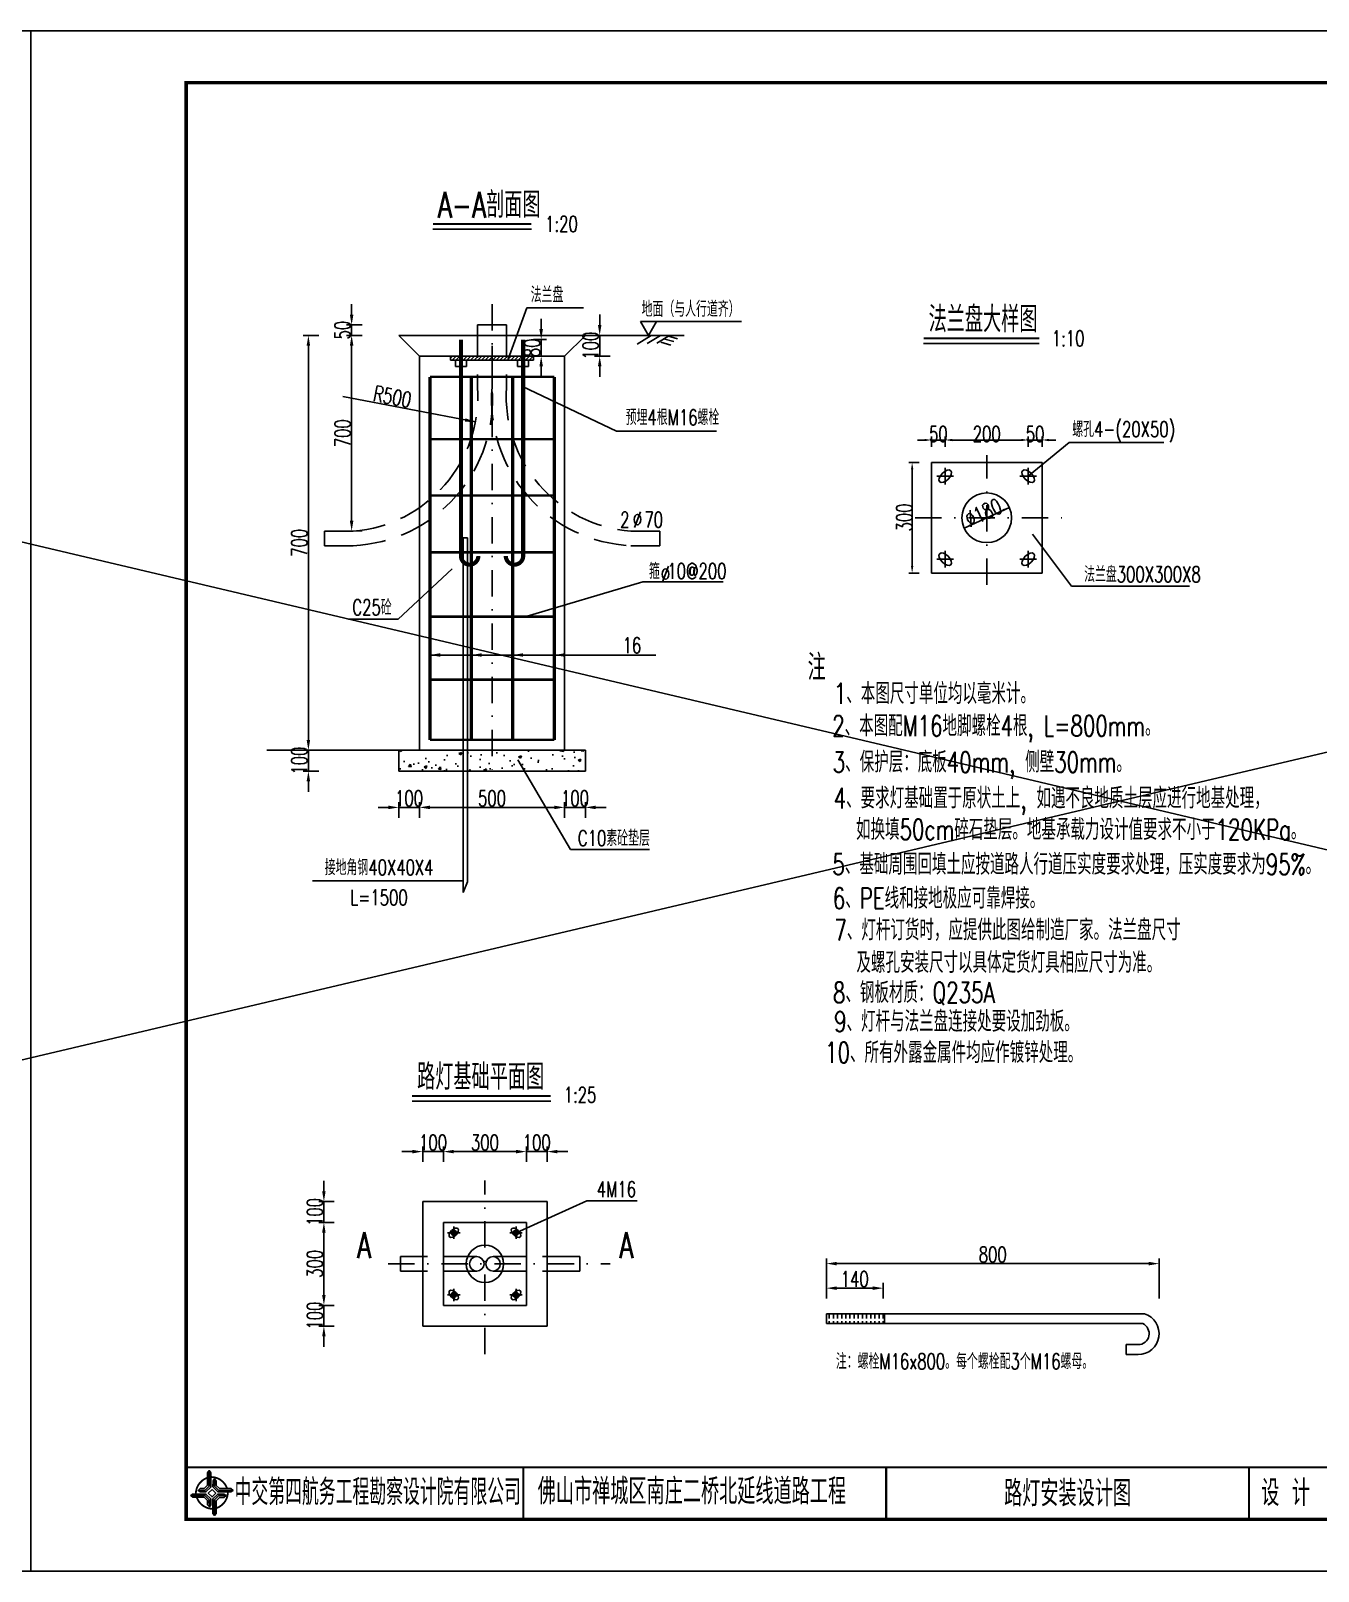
# Model space of a CAD drawing. Header units: millimetres. Extents: x 2 to 5882, y 1831 to 3462.
# Drawn here: x 2942.4 to 3190.7, y 1831 to 2128 of the extents above; entities that cross this region are included whole.
import ezdxf
from ezdxf.enums import TextEntityAlignment as Align

# ---------------------------------------------------------------- set-up
doc = ezdxf.new("R2010")
doc.units = ezdxf.units.MM
for name, pattern in [('CENTER', [50.8, 31.75, -6.35, 6.35, -6.35]), ('DASHDOT', [25.4, 12.7, -6.35, 0, -6.35]), ('DASHED', [19.05, 12.7, -6.35]), ('HIDDEN', [9.525, 6.35, -3.175])]:
    doc.linetypes.add(name, pattern=pattern)
for name, color, linetype in [('1', 4, 'Continuous'), ('2', 2, 'HIDDEN'), ('WZ1', 7, 'Continuous'), ('图框', 7, 'Continuous'), ('尺寸标注', 4, 'Continuous'), ('文字', 7, 'Continuous'), ('标注', 4, 'Continuous'), ('电', 4, 'Continuous')]:
    doc.layers.add(name, color=color, linetype=linetype)
doc.styles.get("Standard").update_dxf_attribs({"font": 'simplex1.shx', "width": 0.7, "bigfont": 'hztxt.shx'})

# ---------------------------------------------------------------- blocks, each defined once
blk = doc.blocks.new('series')
at = {"width": 0.75}
for tag, height, p in [('页码', 4, (-35, -19)), ('图名', 5, (-220, -282)), ('图号', 5, (-20, -282))]:
    blk.add_attdef(tag, text='', height=height, dxfattribs=at).set_placement(p, align=Align.MIDDLE_CENTER)
blk = doc.blocks.new('tb')
at = {"lineweight": -3}
h = blk.add_hatch(color=256, dxfattribs=at)
h.paths.add_polyline_path([(-1.23, -0.13), (-3.78, -0.14), (-4.14, -0.41), (-1.4, -0.44), (-0.56, -1.24), (-0.54, -2.62), (-0.27, -2.2), (-0.26, -1.06)])
h.paths.add_polyline_path([(0.13, -1.08), (0.14, -3.86), (0.41, -4.26), (0.44, -1.24), (1.25, -0.43), (2.66, -0.43), (2.26, -0.16), (1.07, -0.15)])
h.paths.add_polyline_path([(1.08, 0.3), (3.62, 0.3), (4.02, 0.56), (1.25, 0.57), (0.43, 1.39), (0.43, 2.8), (0.16, 2.41), (0.15, 1.24)])
h.paths.add_polyline_path([(-0.28, 1.21), (-0.28, 3.99), (-0.56, 4.39), (-0.57, 1.41), (-1.38, 0.6), (-2.74, 0.56), (-2.33, 0.3), (-1.2, 0.29)])
for p, q in [((-0.56, 4.39), (-0.57, 1.41)), ((-1.38, 0.6), (-2.74, 0.56)), ((-0.57, 1.41), (-1.38, 0.6)), ((0.43, 2.8), (0.43, 1.39)), ((0.43, 1.39), (1.25, 0.57)), ((1.25, 0.57), (4.02, 0.56)), ((-4.14, -0.41), (-1.4, -0.44)), ((-1.4, -0.44), (-0.56, -1.24)), ((-0.56, -1.24), (-0.54, -2.62)), ((0.41, -4.26), (0.44, -1.24)), ((0.44, -1.24), (1.25, -0.43)), ((1.25, -0.43), (2.66, -0.43))]:
    blk.add_line(p, q, dxfattribs=at)
at = {"lineweight": -3, "const_width": 0.35, "flags": 128}
for points in [[(-0.9, 3.02, 0.324167), (-3.16, -0.14)], [(2.88, 0.92, 0.324403), (-0.24, 3.15)], [(0.75, -2.86, 0.325418), (3.02, 0.26)], [(-2.98, -0.76, 0.322976), (0.14, -2.98)]]:
    blk.add_lwpolyline(points, format="xyb", dxfattribs=at)
at = {"lineweight": -3, "flags": 128}
for points in [[(-0.9, 3.99), (-0.9, 1.58), (-1.53, 0.91), (-2.34, 0.91), (-2.74, 0.56), (-2.33, 0.3), (-1.2, 0.29), (-0.28, 1.21), (-0.28, 3.99), (-0.56, 4.39)], [(-0.04, 0.77), (0.68, 0.04), (-0.04, -0.69), (-0.77, 0.05)], [(3.62, 0.92), (1.43, 0.92), (0.77, 1.54), (0.77, 2.38), (0.43, 2.8), (0.16, 2.41), (0.15, 1.24), (1.08, 0.3), (3.62, 0.3), (4.02, 0.56)], [(-3.73, -0.76), (-1.54, -0.76), (-0.89, -1.39), (-0.89, -2.21), (-0.54, -2.62), (-0.27, -2.2), (-0.26, -1.06), (-1.23, -0.13), (-3.78, -0.14), (-4.14, -0.41)], [(0.75, -3.85), (0.75, -1.43), (1.4, -0.78), (2.26, -0.78), (2.66, -0.43), (2.26, -0.16), (1.07, -0.15), (0.13, -1.08), (0.14, -3.86), (0.41, -4.26)]]:
    blk.add_lwpolyline(points, close=True, dxfattribs=at)
blk = doc.blocks.new('DIM')
at = {"layer": '尺寸标注', "ltscale": 0.01}
blk.add_solid([(-1, -0.17), (-1, 0.17), (0, 0)], dxfattribs=at)

msp = doc.modelspace()

# ---------------------------------------------------------------- hatches: boundary and pattern name
h = msp.add_hatch()
h.set_pattern_fill('ANSI31', scale=1.6, angle=360, style=0)
h.set_pattern_definition([(45, (3392.70642, 1445.86777), (-0.141421356, 0.141421356), [])])
h.paths.add_polyline_path([(3023.9641, 1896.2123), (3023.9641, 1896.7123, 0.414213562), (3023.4641, 1896.2123)])
h.paths.add_polyline_path([(3024.4641, 1896.2123, 0.414213562), (3023.9641, 1896.7123), (3023.9641, 1896.2123)])
h.paths.add_polyline_path([(3024.4641, 1896.2123), (3023.9641, 1896.2123), (3023.9641, 1895.7123, 0.414213562)])
h.paths.add_polyline_path([(3023.9641, 1895.7123), (3023.9641, 1896.2123), (3023.4641, 1896.2123, 0.414213562)])
h = msp.add_hatch()
h.set_pattern_fill('ANSI31', scale=1.6, angle=360, style=0)
h.set_pattern_definition([(135, (2667.22178, 1445.86777), (0.141421356, 0.141421356), [])])
h.paths.add_polyline_path([(3035.9641, 1896.7123, -0.414213562), (3036.4641, 1896.2123), (3035.9641, 1896.2123)])
h.paths.add_polyline_path([(3035.9641, 1896.7123), (3035.9641, 1896.2123), (3035.4641, 1896.2123, -0.414213562)])
h.paths.add_polyline_path([(3035.4641, 1896.2123), (3035.9641, 1896.2123), (3035.9641, 1895.7123, -0.414213562)])
h.paths.add_polyline_path([(3035.9641, 1896.2123), (3036.4641, 1896.2123, -0.414213562), (3035.9641, 1895.7123)])
h = msp.add_hatch()
h.set_pattern_fill('ANSI31', scale=1.6, angle=360, style=0)
h.set_pattern_definition([(315, (3392.70642, 2334.55683), (-0.141421356, -0.141421356), [])])
h.paths.add_polyline_path([(3023.9641, 1883.7123, -0.414213562), (3023.4641, 1884.2123), (3023.9641, 1884.2123)])
h.paths.add_polyline_path([(3023.9641, 1883.7123), (3023.9641, 1884.2123), (3024.4641, 1884.2123, -0.414213562)])
h.paths.add_polyline_path([(3024.4641, 1884.2123), (3023.9641, 1884.2123), (3023.9641, 1884.7123, -0.414213562)])
h.paths.add_polyline_path([(3023.9641, 1884.2123), (3023.4641, 1884.2123, -0.414213562), (3023.9641, 1884.7123)])
h = msp.add_hatch()
h.set_pattern_fill('ANSI31', scale=1.6, angle=360, style=0)
h.set_pattern_definition([(225, (2667.22178, 2334.55683), (0.141421356, -0.141421356), [])])
h.paths.add_polyline_path([(3035.9641, 1883.7123, 0.414213562), (3036.4641, 1884.2123), (3035.9641, 1884.2123)])
h.paths.add_polyline_path([(3035.9641, 1883.7123), (3035.9641, 1884.2123), (3035.4641, 1884.2123, 0.414213562)])
h.paths.add_polyline_path([(3035.4641, 1884.2123), (3035.9641, 1884.2123), (3035.9641, 1884.7123, 0.414213562)])
h.paths.add_polyline_path([(3035.9641, 1884.2123), (3036.4641, 1884.2123, 0.414213562), (3035.9641, 1884.7123)])
h = msp.add_hatch()
h.set_pattern_fill('ACAD_ISO02W100', scale=0.16, angle=450, style=0)
h.set_pattern_definition([(90, (3351.5877, 1370.8594), (-0.8, 1e-15), [1.92, -0.48])])
h.paths.add_polyline_path([(3107.03156, 1878.68032), (3107.03156, 1880.60032), (3095.83156, 1880.60032), (3095.83156, 1878.68032)])
at = {"layer": '尺寸标注'}
h = msp.add_hatch(dxfattribs=at)
h.set_pattern_fill('ANSI31', scale=4, angle=360, style=0)
h.set_pattern_definition([(45, (3394.0829, 1447.05853), (-0.3535534, 0.3535534), [])])
h.paths.add_polyline_path([(3028.5406, 2064.43125), (3028.5406, 2065.23125), (3025.3406, 2065.23125), (3025.3406, 2064.43125)])
h.paths.add_polyline_path([(3031.3406, 2064.43125), (3031.3406, 2065.23125), (3028.5406, 2065.23125), (3028.5406, 2064.43125)])
h.paths.add_polyline_path([(3034.1406, 2064.43125), (3034.1406, 2065.23125), (3031.3406, 2065.23125), (3031.3406, 2064.43125)])
h.paths.add_polyline_path([(3037.3406, 2064.43125), (3037.3406, 2065.23125), (3034.1406, 2065.23125), (3034.1406, 2064.43125)])
h.paths.add_polyline_path([(3039.3406, 2064.43125), (3039.3406, 2065.23125), (3037.3406, 2065.23125), (3037.3406, 2064.43125)])
h.paths.add_polyline_path([(3023.3406, 2065.23125), (3023.3406, 2064.43125), (3025.3406, 2064.43125), (3025.3406, 2065.23125)])
h = msp.add_hatch(dxfattribs=at)
h.set_pattern_fill('AR-CONC', scale=0.8, angle=360, style=0)
h.set_pattern_definition([(50, (3394.083, 1431.9484), (5.73808, -0.502017), [0.6, -6.6]), (355, (3394.083, 1431.9484), (-1.11001, 6.017537), [0.48, -5.28]), (100.4514, (3394.561, 1431.9066), (4.628075, 5.515516), [0.50992, -5.609137]), (46.1842, (3394.083, 1433.5484), (8.53793, -1.32415), [0.9, -9.9]), (96.6356, (3394.794, 1433.438), (7.4773, 7.79294), [0.76488, -8.4137]), (351.1842, (3394.083, 1433.548), (7.4773, 7.79295), [0.72, -7.92]), (21, (3394.883, 1433.1484), (4.775256, -3.22095), [0.6, -6.6]), (326, (3394.883, 1433.1484), (1.946523, 5.8012), [0.48, -5.28]), (71.4514, (3395.281, 1432.88), (6.72178, 2.580244), [0.50992, -5.609137]), (37.5, (3394.083, 1431.9484), (0.097279, 2.663151), [0, -5.216, 0, -5.36, 0, -5.3]), (7.5, (3394.083, 1431.9484), (2.104556, 3.155294), [0, -3.056, 0, -5.096, 0, -2.02]), (327.5, (3392.299, 1431.9484), (4.2705795, -0.180439), [0, -2, 0, -6.24, 0, -8.28]), (317.5, (3391.499, 1431.9484), (4.66549, 0.80084), [0, -2.6, 0, -4.144, 0, -5.88])])
h.paths.add_polyline_path([(3013.3406, 1989.23125), (3013.3406, 1985.23125), (3049.3406, 1985.23125), (3049.3406, 1989.23125)])

# ---------------------------------------------------------------- linework, layer by layer
for p, q in [((3019.93113, 2089.72617), (3038.93087, 2089.72617)), ((3114.59145, 2067.65854), (3136.88259, 2067.65854)), ((3015.92122, 1921.59096), (3042.66845, 1921.59096))]:
    msp.add_line(p, q)
at = {"color": 7}
for p, q in [((3063.03992, 2071.87778), (3059.98699, 2071.87778)), ((3061.51346, 2069.23386), (3059.98699, 2071.87778)), ((3061.51346, 2069.23386), (3063.03992, 2071.87778)), ((3079.44293, 2071.87778), (3063.03992, 2071.87778)), ((3049.3406, 2069.23125), (3068.40255, 2069.23125)), ((3013.3406, 1989.23125), (2987.91879, 1989.23125))]:
    msp.add_line(p, q, dxfattribs=at)
at = {"color": 7, "ltscale": 0.01}
msp.add_line((3045.3406, 2045.63125), (3045.3406, 2041.39608), dxfattribs=at)
at = {"color": 7, "linetype": 'CENTER'}
for p, q in [((3118.7654, 2040.46534), (3118.7654, 2043.66534)), ((3134.76539, 2040.46534), (3134.76539, 2043.66534)), ((3117.1654, 2042.06534), (3120.3654, 2042.06534)), ((3133.16539, 2042.06534), (3136.36538, 2042.06534)), ((3117.1654, 2026.06536), (3120.3654, 2026.06536)), ((3118.7654, 2024.46536), (3118.7654, 2027.66535)), ((3133.16539, 2026.06536), (3136.36538, 2026.06536)), ((3134.76539, 2024.46536), (3134.76539, 2027.66535)), ((3022.7641, 1896.2123), (3025.1641, 1896.2123)), ((3023.9641, 1895.0123), (3023.9641, 1897.4123)), ((3034.7641, 1896.2123), (3037.1641, 1896.2123)), ((3035.9641, 1895.0123), (3035.9641, 1897.4123)), ((3022.7641, 1884.2123), (3025.1641, 1884.2123)), ((3023.9641, 1883.0123), (3023.9641, 1885.4123)), ((3034.7641, 1884.2123), (3037.1641, 1884.2123)), ((3035.9641, 1883.0123), (3035.9641, 1885.4123))]:
    msp.add_line(p, q, dxfattribs=at)
for points in [[(2942.36361, 1830.95317), (2942.36361, 2127.95317), (2522.36361, 2127.95317), (2522.36361, 1830.95317)], [(3362.36361, 1830.95317), (3362.36361, 2127.95317), (2942.36361, 2127.95317), (2942.36361, 1830.95317)]]:
    msp.add_lwpolyline(points, close=True)
for points, const_width in [([(3352.36361, 2117.95317), (2972.36361, 2117.95317), (2972.36361, 1840.95317), (3352.36361, 1840.95317), (3352.36361, 2117.95317)], 0.7), ([(3019.92939, 2090.72617), (3038.93087, 2090.72617)], 0.4), ([(3114.5897, 2068.65854), (3136.88259, 2068.65854)], 0.4), ([(3015.91948, 1922.59096), (3042.66845, 1922.59096)], 0.4), ([(2972.36361, 1850.95317), (3352.36361, 1850.95317)], 0.4)]:
    msp.add_lwpolyline(points, dxfattribs=dict(const_width=const_width))
at = {"layer": '1', "color": 7, "linetype": 'DASHED', "ltscale": 0.5}
for p, q in [((3028.5406, 2071.23125), (3028.5406, 2059.23125)), ((3034.1406, 2071.23125), (3034.1406, 2059.23125)), ((3028.3965, 1891.6123), (3017.9641, 1891.6123)), ((3031.53169, 1891.6123), (3041.9641, 1891.6123)), ((3028.3965, 1888.8123), (3017.9641, 1888.8123)), ((3031.53169, 1888.8123), (3041.9641, 1888.8123))]:
    msp.add_line(p, q, dxfattribs=at)
at = {"layer": '1', "color": 7}
for p, q in [((3028.5406, 2071.23125), (3034.1406, 2071.23125)), ((3013.3406, 2069.23125), (3049.3406, 2069.23125)), ((3017.3406, 2065.23125), (3013.3406, 2069.23125)), ((3031.3406, 2067.23125), (3031.3406, 2059.23125)), ((3045.3406, 2065.23125), (3049.3406, 2069.23125)), ((3017.3406, 2065.23125), (3017.3406, 1989.23125)), ((3017.3406, 2065.23125), (3045.3406, 2065.23125)), ((3023.3406, 2065.23125), (3023.3406, 2064.43125)), ((3023.3406, 2064.43125), (3039.3406, 2064.43125)), ((3024.31626, 2064.39953), (3024.31626, 2063.23125)), ((3026.40986, 2064.39953), (3026.40986, 2063.23125)), ((3036.27133, 2064.39953), (3036.27133, 2063.23125)), ((3038.36493, 2064.39953), (3038.36493, 2063.23125)), ((3045.3406, 2065.23125), (3045.3406, 1989.23125)), ((3024.31626, 2063.23125), (3026.40986, 2063.23125)), ((3038.36493, 2063.23125), (3036.27133, 2063.23125)), ((3116.09874, 2044.732), (3116.09874, 2023.39869)), ((3116.09874, 2044.732), (3137.43205, 2044.732)), ((3137.43205, 2044.732), (3137.43205, 2023.39869)), ((2998.99763, 2031.48067), (2998.99763, 2028.68067)), ((3004.5406, 2031.48067), (2998.99763, 2031.48067)), ((3058.1406, 2031.48067), (3063.68356, 2031.48067)), ((3063.68356, 2031.48067), (3063.68356, 2028.68067)), ((3004.5406, 2028.68067), (2998.99763, 2028.68067)), ((3025.80018, 2030.21354), (3025.80018, 1961.81421)), ((3025.80018, 2030.21354), (3026.58803, 2030.21354)), ((3026.58803, 2030.21354), (3026.58803, 1963.8412)), ((3058.1406, 2028.68067), (3063.68356, 2028.68067)), ((3116.09874, 2023.39869), (3137.43205, 2023.39869)), ((3013.3406, 1989.23125), (3049.3406, 1989.23125)), ((3013.3406, 1985.23125), (3049.3406, 1985.23125)), ((3025.80018, 1961.81421), (3026.58803, 1963.8412)), ((3017.9641, 1902.2123), (3017.9641, 1878.2123)), ((3017.9641, 1902.2123), (3041.9641, 1902.2123)), ((3041.9641, 1902.2123), (3041.9641, 1878.2123)), ((3021.9641, 1898.2123), (3021.9641, 1882.2123)), ((3021.9641, 1898.2123), (3037.9641, 1898.2123)), ((3037.9641, 1898.2123), (3037.9641, 1882.2123)), ((3013.67841, 1891.6123), (3013.67841, 1888.8123)), ((3048.24979, 1891.6123), (3048.24979, 1888.8123)), ((3021.9641, 1882.2123), (3037.9641, 1882.2123)), ((3095.83156, 1880.60032), (3157.19183, 1880.60032)), ((3095.83156, 1880.60032), (3095.83156, 1878.68032)), ((3107.03156, 1880.60032), (3107.03156, 1878.68032)), ((3017.9641, 1878.2123), (3041.9641, 1878.2123)), ((3095.83156, 1878.68032), (3156.84742, 1878.68032)), ((3095.83156, 1878.68032), (3156.84742, 1878.68032)), ((3155.97778, 1874.63355), (3153.65987, 1874.66296)), ((3153.65987, 1874.66296), (3153.65987, 1872.74296)), ((3155.97778, 1872.71355), (3153.65987, 1872.74296))]:
    msp.add_line(p, q, dxfattribs=at)
at = {"layer": '1', "color": 7, "linetype": 'ByBlock'}
for p, q in [((3013.3406, 1989.23125), (3013.3406, 1985.23125)), ((3049.3406, 1989.23125), (3049.3406, 1985.23125))]:
    msp.add_line(p, q, dxfattribs=at)
at = {"layer": '1', "color": 7, "linetype": 'Continuous', "ltscale": 0.5}
for p, q in [((3017.9641, 1891.6123), (3013.67841, 1891.6123)), ((3041.9641, 1891.6123), (3048.24979, 1891.6123)), ((3017.9641, 1888.8123), (3013.67841, 1888.8123)), ((3041.9641, 1888.8123), (3048.24979, 1888.8123))]:
    msp.add_line(p, q, dxfattribs=at)
at = {"layer": '1', "color": 1}
for points, const_width in [([(3025.3406, 2068.43125), (3025.3406, 2026.57732)], 0.8), ([(3037.3406, 2068.43125), (3037.3406, 2026.57732)], 0.8), ([(3019.3406, 2061.23125), (3019.3406, 1991.23125)], 0.64), ([(3019.3406, 2061.23125), (3043.3406, 2061.23125)], 0.48), ([(3027.3406, 2061.23125), (3027.3406, 1991.23125)], 0.64), ([(3035.3406, 2061.23125), (3035.3406, 1991.23125)], 0.64), ([(3043.3406, 2061.23125), (3043.3406, 1991.23125)], 0.64), ([(3019.3406, 2049.20967), (3043.3406, 2049.20967)], 0.48), ([(3019.3406, 2038.35911), (3043.3406, 2038.35911)], 0.48), ([(3019.3406, 2027.4072), (3043.3406, 2027.4072)], 0.48), ([(3019.3406, 2015.00641), (3043.3406, 2015.00641)], 0.48), ([(3019.3406, 2002.85502), (3043.3406, 2002.85502)], 0.48), ([(3019.3406, 1991.23125), (3043.3406, 1991.23125)], 0.48)]:
    msp.add_lwpolyline(points, dxfattribs=dict(at, const_width=const_width))
at = {"layer": '1', "color": 1, "const_width": 0.8}
for points in [[(3025.3406, 2026.83924, 1.039796914), (3028.69548, 2026.70828, 1.039796914)], [(3037.3406, 2026.83924, -1.039796914), (3033.98571, 2026.70828, -1.039796914)]]:
    msp.add_lwpolyline(points, format="xyb", dxfattribs=at)
at = {"layer": '1', "color": 7}
for centre, radius in [((3126.76539, 2034.06535), 4.8), ((3023.9641, 1896.2123), 0.5), ((3035.9641, 1896.2123), 0.5), ((3029.9641, 1890.2123), 3.6), ((3028.3965, 1890.2123), 1.4), ((3031.53169, 1890.2123), 1.4), ((3023.9641, 1884.2123), 0.5), ((3035.9641, 1884.2123), 0.5)]:
    msp.add_circle(centre, radius, dxfattribs=at)
at = {"layer": '1', "color": 7, "linetype": 'DASHED', "ltscale": 0.5}
for centre, radius, start, end in [((3003.21782, 2056.87127), 28.22162, 272.6864892, 4.7968569), ((3002.53725, 2057.46671), 26.06315, 274.408395, 3.8820483), ((3059.46337, 2056.87127), 28.22162, 175.2031431, 267.3135108), ((3060.14394, 2057.46671), 26.06315, 176.1179517, 265.591605)]:
    msp.add_arc(centre, radius, start, end, dxfattribs=at)
at = {"layer": '1', "color": 7}
for radius, end in [(4.03683, 72.4977823), (2.11683, 65.7434612)]:
    msp.add_arc((3155.97778, 1876.75037), radius, 270, end, dxfattribs=at)
for centre, major_axis in [((3118.7654, 2042.06534), (1.0748, 1.0748)), ((3134.76539, 2026.06536), (-1.0748, -1.0748)), ((3023.9641, 1896.2123), (0.8061, 0.8061)), ((3035.9641, 1884.2123), (-0.8061, -0.8061))]:
    msp.add_ellipse(centre, major_axis=major_axis, ratio=0.526315789, dxfattribs=at)
at = {"layer": '1', "color": 7, "extrusion": (0, 0, -1)}
for centre, major_axis in [((3134.76539, 2042.06534), (-1.0748, 1.0748)), ((3118.7654, 2026.06536), (1.0748, -1.0748)), ((3035.9641, 1896.2123), (-0.8061, 0.8061)), ((3023.9641, 1884.2123), (0.8061, -0.8061))]:
    msp.add_ellipse(centre, major_axis=major_axis, ratio=0.526315789, dxfattribs=at)
at = {"layer": '2', "linetype": 'DASHDOT', "ltscale": 0.4}
for p, q in [((3031.3406, 2075.23125), (3031.3406, 1985.46248)), ((3126.76539, 2021.13487), (3126.76539, 2046.11497)), ((3112.99007, 2034.06535), (3142.87249, 2034.06535)), ((3029.9641, 1872.81656), (3029.9641, 1906.28676)), ((3011.3011, 1890.2123), (3054.12477, 1890.2123))]:
    msp.add_line(p, q, dxfattribs=at)
at = {"layer": 'DEFPOINTS', "color": 7, "linetype": 'ByBlock'}
for p in [(3028.29459, 2053.4859), (3017.3406, 1985.93757), (3045.3406, 1985.93757), (3095.83156, 1880.60032)]:
    msp.add_point(p, dxfattribs=at)
at = {"layer": '图框', "const_width": 0.4}
for points in [[(3037.36361, 1850.95317), (3037.36361, 1840.95317)], [(3107.36361, 1840.95317), (3107.36361, 1850.95317)], [(3177.36361, 1840.95317), (3177.36361, 1850.95317)]]:
    msp.add_lwpolyline(points, dxfattribs=at)
at = {"layer": '尺寸标注', "color": 7}
for p, q in [((3062.03889, 2069.23125), (3059.31599, 2067.55894)), ((3063.84471, 2069.23125), (3061.27327, 2067.65196)), ((3065.56066, 2069.23329), (3063.13736, 2067.74498)), ((3063.88299, 2067.93102), (3065.84028, 2067.3729)), ((3064.44221, 2068.58216), (3066.3995, 2068.02404)), ((3065.18785, 2069.14027), (3067.14513, 2068.58216))]:
    msp.add_line(p, q, dxfattribs=at)
at = {"layer": '尺寸标注', "color": 2}
msp.add_line((3138.76538, 2049.05342), (3140.09871, 2049.05342), dxfattribs=at)
at = {"layer": '尺寸标注', "color": 7, "lineweight": 0, "ltscale": 0.01}
for p, q in [((3006.25393, 2031.48067), (3003.25393, 2031.48067)), ((2995.91077, 1991.23125), (2995.91077, 1993.23125))]:
    msp.add_line(p, q, dxfattribs=at)
at = {"layer": '文字'}
for points in [[(3004.26593, 1894.65969, 0, 0.7, 0), (3004.26593, 1892.65969, 0, 0, 0), (3004.26593, 1890.15969, 0, 0, 0), (3009.06275, 1890.15969, 0, 0, 0)], [(3060.46415, 1894.65969, 0, 0.7, 0), (3060.46415, 1892.65969, 0, 0, 0), (3060.46415, 1890.15969, 0, 0, 0), (3055.66733, 1890.15969, 0, 0, 0)]]:
    msp.add_lwpolyline(points, format="xyseb", dxfattribs=at)
at = {"layer": '标注'}
for p, q in [((2522.36361, 2127.95317), (3782.36361, 1830.95317)), ((3782.36361, 2127.95317), (2522.36361, 1830.95317)), ((3004.25393, 2073.23125), (3004.25393, 2075.23125)), ((3034.44837, 2064.61081), (3038.05134, 2074.56848)), ((3038.05134, 2074.56848), (3048.97198, 2074.56848)), ((3052.10425, 2071.23125), (3052.10425, 2073.23125)), ((3006.25393, 2071.23125), (3003.25393, 2071.23125)), ((3004.25393, 2069.23125), (3004.25393, 2071.23125)), ((3040.81815, 2070.43125), (3040.81815, 2072.43125)), ((2997.91077, 2069.23125), (2994.91077, 2069.23125)), ((2995.91077, 1991.23125), (2995.91077, 2067.23125)), ((3006.25393, 2069.23125), (3003.25393, 2069.23125)), ((3006.25393, 2069.23125), (3003.25393, 2069.23125)), ((3004.25393, 2067.23125), (3004.25393, 2033.48067)), ((3004.25393, 2067.23125), (3004.25393, 2065.23125)), ((3039.3406, 2068.43125), (3041.81815, 2068.43125)), ((3040.81815, 2068.43125), (3040.81815, 2065.23125)), ((3051.3406, 2069.23125), (3053.10425, 2069.23125)), ((3052.10425, 2065.23125), (3052.10425, 2069.23125)), ((3039.3406, 2065.23125), (3039.3406, 2064.43125)), ((3039.86249, 2065.23125), (3041.81815, 2065.23125)), ((3051.10425, 2065.23125), (3054.10425, 2065.23125)), ((3040.81815, 2063.23125), (3040.81815, 2061.23125)), ((3052.10425, 2063.23125), (3052.10425, 2061.23125)), ((3037.23376, 2059.38134), (3055.32824, 2050.73355)), ((3002.53725, 2057.46671), (3028.12877, 2052.53094)), ((3055.32824, 2050.73355), (3074.60498, 2050.73355)), ((3116.09874, 2047.72009), (3116.09874, 2049.72008)), ((3118.7654, 2047.72009), (3118.7654, 2049.72008)), ((3118.7654, 2047.72009), (3118.7654, 2049.72008)), ((3134.76539, 2047.72009), (3134.76539, 2049.72008)), ((3134.76539, 2047.72009), (3134.76539, 2049.72008)), ((3137.43205, 2047.72009), (3137.43205, 2049.72008)), ((3114.76541, 2049.05342), (3113.43207, 2049.05342)), ((3116.09874, 2049.05342), (3118.7654, 2049.05342)), ((3120.09873, 2049.05342), (3133.43205, 2049.05342)), ((3120.09873, 2049.05342), (3121.43207, 2049.05342)), ((3133.43205, 2049.05342), (3132.09872, 2049.05342)), ((3134.76539, 2049.05342), (3137.43205, 2049.05342)), ((3134.76539, 2042.06534), (3142.69287, 2048.56641)), ((3142.69287, 2048.56641), (3160.92928, 2048.56641)), ((3113.70969, 2044.732), (3111.7097, 2044.732)), ((3112.37636, 2024.73202), (3112.37636, 2043.39867)), ((3122.40623, 2032.05596), (3131.12456, 2036.07474)), ((3135.57101, 2030.91871), (3143.13011, 2020.85879)), ((3023.66505, 2024.19517), (3013.21612, 2014.52999)), ((3113.70969, 2023.39869), (3111.7097, 2023.39869)), ((3037.46137, 2014.9145), (3060.39804, 2021.70802)), ((3060.39804, 2021.70802), (3075.94731, 2021.70802)), ((3143.13011, 2020.85879), (3165.85597, 2020.85879)), ((3013.21612, 2014.52999), (3003.63733, 2014.52999)), ((3019.3406, 2007.60084), (3062.96416, 2007.60084)), ((2997.91077, 1989.23125), (2994.91077, 1989.23125)), ((2997.91077, 1989.23125), (2994.91077, 1989.23125)), ((2995.91077, 1989.23125), (2995.91077, 1985.23125)), ((3036.30682, 1987.37324), (3046.47204, 1970.08559)), ((2997.91077, 1985.23125), (2994.91077, 1985.23125)), ((2995.91077, 1983.23125), (2995.91077, 1981.23125)), ((3011.3406, 1978.21875), (3009.3406, 1978.21875)), ((3013.3406, 1979.21875), (3013.3406, 1976.21875)), ((3013.3406, 1978.21875), (3017.3406, 1978.21875)), ((3017.3406, 1979.21875), (3017.3406, 1976.21875)), ((3017.3406, 1979.21875), (3017.3406, 1976.21875)), ((3019.3406, 1978.21875), (3043.3406, 1978.21875)), ((3019.3406, 1978.21875), (3021.3406, 1978.21875)), ((3045.3406, 1979.21875), (3045.3406, 1976.21875)), ((3045.3406, 1979.21875), (3045.3406, 1976.21875)), ((3045.3406, 1978.21875), (3049.3406, 1978.21875)), ((3049.3406, 1979.21875), (3049.3406, 1976.21875)), ((3051.3406, 1978.21875), (3053.3406, 1978.21875)), ((3046.47204, 1970.08559), (3061.72283, 1970.08559)), ((3025.89908, 1964.04465), (2996.69201, 1964.04465)), ((3017.9641, 1909.85189), (3017.9641, 1912.85189)), ((3021.9641, 1909.85189), (3021.9641, 1912.85189)), ((3021.9641, 1909.85189), (3021.9641, 1912.85189)), ((3037.9641, 1909.85189), (3037.9641, 1912.85189)), ((3037.9641, 1909.85189), (3037.9641, 1912.85189)), ((3041.9641, 1909.85189), (3041.9641, 1912.85189)), ((3015.9641, 1911.85189), (3013.9641, 1911.85189)), ((3021.9641, 1911.85189), (3017.9641, 1911.85189)), ((3035.9641, 1911.85189), (3023.9641, 1911.85189)), ((3023.9641, 1911.85189), (3025.9641, 1911.85189)), ((3035.9641, 1911.85189), (3033.9641, 1911.85189)), ((3041.9641, 1911.85189), (3037.9641, 1911.85189)), ((3043.9641, 1911.85189), (3045.9641, 1911.85189)), ((2998.9008, 1904.2123), (2998.9008, 1906.2123)), ((3000.9008, 1902.2123), (2997.9008, 1902.2123)), ((2998.9008, 1902.2123), (2998.9008, 1898.2123)), ((3035.9641, 1896.2123), (3049.59722, 1902.33668)), ((3049.59722, 1902.33668), (3059.35946, 1902.33668)), ((3000.9008, 1898.2123), (2997.9008, 1898.2123)), ((3000.9008, 1898.2123), (2997.9008, 1898.2123)), ((2998.9008, 1896.2123), (2998.9008, 1884.2123)), ((2998.9008, 1896.2123), (2998.9008, 1894.2123)), ((3095.83156, 1883.52163), (3095.83156, 1891.25583)), ((3097.83156, 1890.25583), (3158.01461, 1890.25583)), ((3160.01461, 1883.52163), (3160.01461, 1891.25583)), ((2998.9008, 1884.2123), (2998.9008, 1886.2123)), ((3095.83156, 1883.52163), (3095.83156, 1886.52163)), ((3106.7877, 1883.52163), (3106.7877, 1886.52163)), ((3097.83156, 1885.52163), (3104.7877, 1885.52163)), ((3000.9008, 1882.2123), (2997.9008, 1882.2123)), ((3000.9008, 1882.2123), (2997.9008, 1882.2123)), ((2998.9008, 1882.2123), (2998.9008, 1878.2123)), ((3000.9008, 1878.2123), (2997.9008, 1878.2123)), ((2998.9008, 1876.2123), (2998.9008, 1874.2123))]:
    msp.add_line(p, q, dxfattribs=at)

# ---------------------------------------------------------------- block references
ref = msp.add_blockref('series', (3362.36361, 2127.95317))
ref.add_attrib('页码', '第  3  页    共  4  页', dxfattribs={"height": 4, "width": 0.7}).set_placement((3327.36361, 2108.95317), align=Align.MIDDLE_CENTER)
ref.add_attrib('图名', '路灯安装设计图', dxfattribs={"height": 5, "width": 0.7}).set_placement((3142.36361, 1845.95317), align=Align.MIDDLE_CENTER)
ref.add_attrib('图号', 'S7-7', dxfattribs={"height": 5, "width": 0.7}).set_placement((3342.36361, 1845.95317), align=Align.MIDDLE_CENTER)
at = {"lineweight": -3}
msp.add_blockref('tb', (2977.35934, 1845.95851), dxfattribs=at)
at = {"layer": '尺寸标注', "color": 7, "lineweight": 0, "ltscale": 0.01}
for p, xscale, yscale, zscale, rotation in [((3028.12877, 2052.53094), 1.999999999999809, 2, 2, 349.0835521338688), ((3131.12456, 2036.07474), 1.333331999999894, 1.333331999999928, 1.333332, 24.74769048416223), ((3004.25393, 2031.48067), 2, 2, 2, 270), ((3122.40623, 2032.05596), 1.333331999999894, 1.333331999999928, 1.333332, 204.7476904841623), ((3019.3406, 2007.60084), 2, 2, 2, 180), ((3027.3406, 2007.60084), 2, 2, 2, 180), ((3035.3406, 2007.60084), 2, 2, 2, 180), ((3043.3406, 2007.60084), 2, 2, 2, 180)]:
    msp.add_blockref('DIM', p, dxfattribs=dict(at, xscale=xscale, yscale=yscale, zscale=zscale, rotation=rotation))
at = {"layer": '标注'}
for p, xscale, yscale, zscale, rotation in [((3004.25393, 2071.23125), 2, 2, 2, 270), ((3040.81815, 2068.43125), 2, 2, 2, 270), ((3052.10425, 2069.23125), 2, 2, 2, 270), ((2995.91077, 2069.23125), 2, 2, 2, 90), ((3004.25393, 2069.23125), 2, 2, 2, 90), ((3004.25393, 2069.23125), 2, 2, 2, 90), ((3040.81815, 2065.23125), 2, 2, 2, 90), ((3052.10425, 2065.23125), 2, 2, 2, 90), ((3118.7654, 2049.05342), 1.333331999999928, 1.333331999999928, 1.333332, 180), ((3118.7654, 2049.05342), 1.333331999999928, 1.333331999999928, 1.333332, 180), ((3137.43205, 2049.05342), 1.333331999999928, 1.333331999999928, 1.333332, 180), ((3112.37636, 2044.732), 1.333331999999928, 1.333331999999928, 1.333332, 90), ((3112.37636, 2023.39869), 1.333331999999928, 1.333331999999928, 1.333332, 270), ((2995.91077, 1989.23125), 2, 2, 2, 270), ((2995.91077, 1989.23125), 2, 2, 2, 270), ((2995.91077, 1985.23125), 2, 2, 2, 90), ((3017.3406, 1978.21875), 2, 2, 2, 180), ((3017.3406, 1978.21875), 2, 2, 2, 180), ((3049.3406, 1978.21875), 2, 2, 2, 180), ((3021.9641, 1911.85189), 2, 2, 2, 180), ((3021.9641, 1911.85189), 2, 2, 2, 180), ((3041.9641, 1911.85189), 2, 2, 2, 180), ((2998.9008, 1902.2123), 2, 2, 2, 270), ((2998.9008, 1898.2123), 2, 2, 2, 90), ((2998.9008, 1898.2123), 2, 2, 2, 90), ((3095.83156, 1890.25583), 2, 2, 2, 180), ((2998.9008, 1882.2123), 2, 2, 2, 270), ((2998.9008, 1882.2123), 2, 2, 2, 270), ((3095.83156, 1885.52163), 2, 2, 2, 180), ((2998.9008, 1878.2123), 2, 2, 2, 90)]:
    msp.add_blockref('DIM', p, dxfattribs=dict(at, xscale=xscale, yscale=yscale, zscale=zscale, rotation=rotation))
for p, xscale, yscale, zscale in [((3116.09874, 2049.05342), 1.333331999999928, 1.333331999999928, 1.333332), ((3134.76539, 2049.05342), 1.333331999999928, 1.333331999999928, 1.333332), ((3134.76539, 2049.05342), 1.333331999999928, 1.333331999999928, 1.333332), ((3013.3406, 1978.21875), 2, 2, 2), ((3045.3406, 1978.21875), 2, 2, 2), ((3045.3406, 1978.21875), 2, 2, 2), ((3017.9641, 1911.85189), 2, 2, 2), ((3037.9641, 1911.85189), 2, 2, 2), ((3037.9641, 1911.85189), 2, 2, 2), ((3160.01461, 1890.25583), 2, 2, 2), ((3106.7877, 1885.52163), 2, 2, 2)]:
    msp.add_blockref('DIM', p, dxfattribs=dict(at, xscale=xscale, yscale=yscale, zscale=zscale))

# ---------------------------------------------------------------- texts
at = {"layer": 'WZ1', "color": 7, "width": 0.7}
for s, p in [('法兰盘', (3038.79055, 2075.56564)), ('地面（与人行道齐）', (3060.19097, 2072.79744)), ('预埋4根M16螺栓', (3057.11956, 2051.91531)), ('螺孔4-(20X50)', (3143.26529, 2049.63994)), ('2  70', (3056.04888, 2032.18617)), ('%%C', (3058.48122, 2032.20472)), ('箍 10@200', (3061.60018, 2022.28139)), ('%%C', (3063.90543, 2021.70802)), ('法兰盘300X300X8', (3145.54586, 2021.65707)), ('C25砼', (3004.39069, 2015.29326)), ('C10素砼垫层', (3047.89851, 1970.78093)), ('接地角钢40X40X4', (2999.06404, 1965.13886)), ('L=1500', (3004.01503, 1959.33861)), ('1:25', (3045.16847, 1921.29938)), ('4M16', (3051.54795, 1903.09815)), ('注：螺栓M16x800。每个螺栓配3个M16螺母。', (3097.66201, 1869.92136))]:
    msp.add_text(s, height=3, dxfattribs=at).set_placement(p)
at = {"layer": '图框'}
for s, width, p in [('中交第四航务工程勘察设计院有限公司', 0.65, (3009.29445, 1846.20161)), ('佛山市禅城区南庄二桥北延线道路工程', 0.7, (3069.89249, 1846.3398)), ('设 计', 0.7, (3184.40828, 1846.04775))]:
    msp.add_text(s, height=5, dxfattribs=dict(at, width=width)).set_placement(p, align=Align.MIDDLE_CENTER)
at = {"layer": '尺寸标注', "color": 0, "width": 0.7}
msp.add_text('                     16', height=3, dxfattribs=at).set_placement((3023.65126, 2007.96511))
at = {"layer": '文字', "width": 0.7}
for s, height, p in [('A-A剖面图', 5, (3020.89078, 2091.90123)), ('法兰盘大样图', 5, (3115.55109, 2069.8336)), ('注', 5, (3092.21147, 2002.73242)), ('1、本图尺寸单位均以毫米计。', 4, (3097.27336, 1998.17303)), ('2、本图配M16地脚螺栓4根, L=800mm。', 4, (3096.95271, 1991.94934)), ('3、保护层：底板40mm, 侧壁30mm。', 4, (3097.05398, 1984.9567)), ('4、要求灯基础置于原状土上, 如遇不良地质土层应进行地基处理，', 4, (3097.23418, 1978.00855)), ('如换填50cm碎石垫层。地基承载力设计值要求不小于120KPa。', 4, (3101.54835, 1971.94886)), ('5、基础周围回填土应按道路人行道压实度要求处理，压实度要求为95%%%。', 4, (3096.99603, 1965.2433)), ('6、PE线和接地极应可靠焊接。', 4, (3097.06656, 1958.69431)), ('7、灯杆订货时，应提供此图给制造厂家。法兰盘尺寸', 4, (3097.37708, 1952.58354)), ('及螺孔安装尺寸以具体定货灯具相应尺寸为准。', 4, (3101.63155, 1946.30702)), ('8、钢板材质：Q235A', 4, (3097.10399, 1940.52196)), ('9、灯杆与法兰盘连接处要设加劲板。', 4, (3097.31692, 1934.95575)), ('10、所有外露金属件均应作镀锌处理。', 4, (3095.58957, 1928.95448)), ('路灯基础平面图', 5, (3016.88087, 1923.76602))]:
    msp.add_text(s, height=height, dxfattribs=at).set_placement(p)
for p in [(3006.64583, 1893.82428), (3057.23811, 1893.81462)]:
    msp.add_text('A', height=5, dxfattribs=at).set_placement(p, align=Align.MIDDLE_CENTER)
at = {"layer": '标注', "char_height": 3, "attachment_point": 5, "rotation": 90}
for s, insert in [('\\A1;50', (3002.50393, 2070.23125)), ('\\A1;80', (3039.06815, 2066.83125)), ('\\A1;100', (3050.35425, 2067.23125)), ('\\A1;700', (3002.50393, 2050.35596)), ('300', (3110.87193, 2034.11834)), ('\\A1;700', (2994.16077, 2029.23125)), ('\\A1;100', (2994.16077, 1987.23125)), ('\\A1;100', (2997.1508, 1900.2123)), ('\\A1;300', (2997.1508, 1890.2123)), ('\\A1;100', (2997.1508, 1880.2123))]:
    msp.add_mtext(s, dxfattribs=dict(at, insert=insert))
at = {"layer": '标注', "char_height": 3, "attachment_point": 5}
for s, insert, width, rotation in [('\\A1;R500', (3012.12975, 2057.39888), 3, 349.0835521), ('∅180', (3126.1068, 2035.04641), 1.999998, 24.7476905)]:
    msp.add_mtext(s, dxfattribs=dict(at, insert=insert, width=width, rotation=rotation))
for s, insert in [('\\A1;50', (3117.43207, 2050.22008)), ('\\A1;200', (3126.76539, 2050.22008)), ('\\A1;50', (3136.09872, 2050.22008)), ('\\A1;100', (3015.3406, 1979.96875)), ('500', (3031.3406, 1979.96875)), ('\\A1;100', (3047.3406, 1979.96875)), ('100', (3019.9641, 1913.60189)), ('300', (3029.9641, 1913.60189)), ('\\A1;100', (3039.9641, 1913.60189)), ('\\A1;800', (3127.92308, 1892.00583)), ('\\A1;140', (3101.30963, 1887.27163))]:
    msp.add_mtext(s, dxfattribs=dict(at, insert=insert))
at = {"layer": '电', "color": 7, "width": 0.7}
for s, p in [('1:20', (3041.58452, 2089.21117)), ('1:10', (3139.32618, 2067.14354))]:
    msp.add_text(s, height=3, dxfattribs=at).set_placement(p)

doc.saveas('drawing.dxf')
